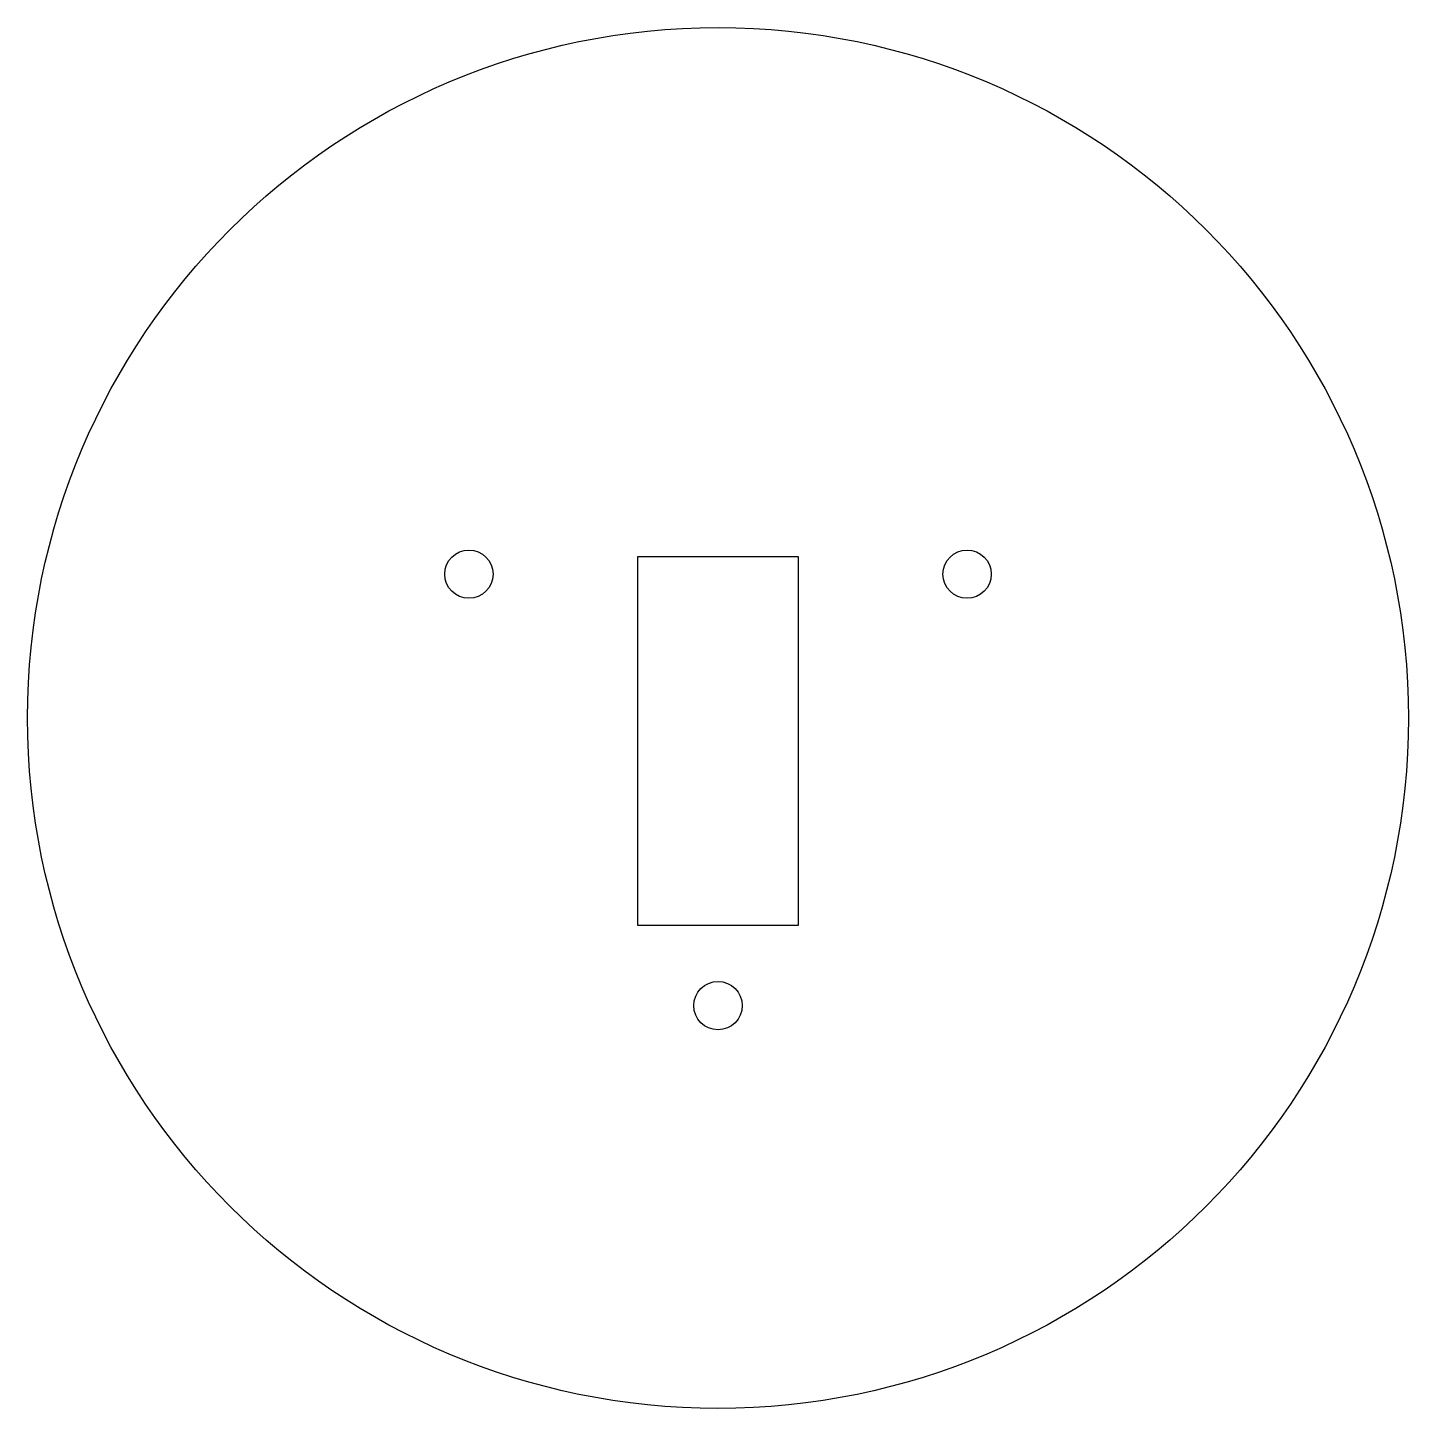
# Model space of a CAD drawing. Header units: millimetres. Extents: x -60 to 60, y -60 to 60.
import ezdxf

# ---------------------------------------------------------------- set-up
doc = ezdxf.new("R2010")
doc.units = ezdxf.units.MM
doc.layers.get('0').update_dxf_attribs({"linetype": 'CONTINUOUS'})

msp = doc.modelspace()

# ---------------------------------------------------------------- linework, layer by layer
msp.add_lwpolyline([(-7, -18), (7, -18), (7, 14), (-7, 14)], close=True)
for centre, radius in [((0, 0), 60), ((-21.65, 12.5), 2.1), ((21.65, 12.5), 2.1), ((0, -25), 2.1)]:
    msp.add_circle(centre, radius)

doc.saveas('drawing.dxf')
